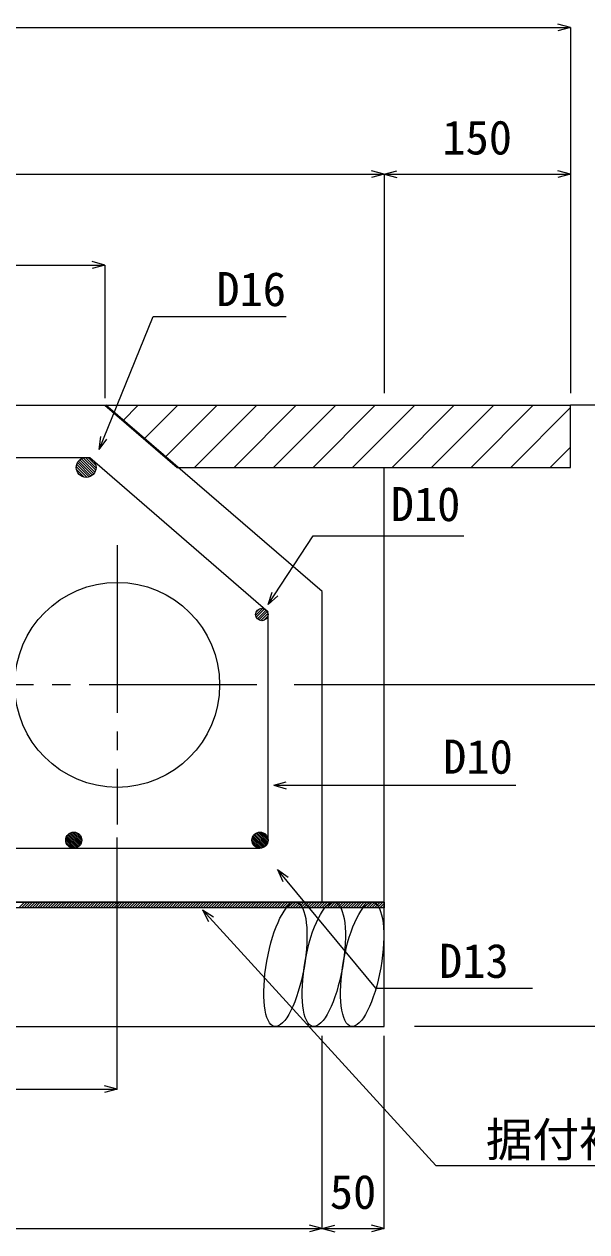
# Model space of a CAD drawing. Units: millimetres, scale not verified. Extents: x -9755 to 16726, y -7413 to 4835.
# Drawn here: x 8727 to 9181, y -216 to 756 of the extents above; entities that cross this region are included whole.
import ezdxf
from ezdxf.enums import TextEntityAlignment as Align

# ---------------------------------------------------------------- set-up
doc = ezdxf.new("R2010")
doc.units = ezdxf.units.MM
doc.header["$LTSCALE"] = 15
doc.linetypes.add('CHAIN2', pattern=[12, 9, -1, 1, -1])
doc.layers.add('0-1_ブロック', color=2, linetype='Continuous', lineweight=18)
doc.layers.add('0-A', color=7, linetype='Continuous', lineweight=18)
for name, color, linetype in [('0-3_鉄筋', 7, 'Continuous'), ('0-5_ｼﾞｮｲﾝﾄ詳細図', 7, 'Continuous'), ('0-6_寸法', 4, 'Continuous'), ('0-B', 4, 'Continuous')]:
    doc.layers.add(name, color=color, linetype=linetype)
doc.styles.add('ＭＳ ゴシック', font='')
doc.styles.get('ＭＳ ゴシック').set_extended_font_data('MS Gothic')

msp = doc.modelspace()

# ---------------------------------------------------------------- linework, layer by layer
at = {"layer": '0-1_ブロック', "color": 3}
for p, q in [((8592.37, 449.43), (8792.37, 449.43)), ((8967.37, 299.43), (8793.22, 449.43)), ((8967.37, 49.43), (8967.37, 299.43)), ((8967.37, 49.43), (8417.37, 49.43))]:
    msp.add_line(p, q, dxfattribs=at)
at = {"layer": '0-1_ブロック'}
for p, q in [((8604.39, 407.43), (8780.35, 407.43)), ((8777.98, 391.46), (8769.4, 400.04)), ((8779.76, 391.8), (8769.74, 401.82)), ((8781.24, 392.43), (8770.37, 403.3)), ((8782.5, 393.3), (8771.23, 404.56)), ((8783.56, 394.36), (8772.3, 405.62)), ((8784.41, 395.63), (8773.57, 406.47)), ((8785.03, 397.13), (8775.07, 407.09)), ((8785.36, 398.93), (8776.87, 407.42)), ((8785.17, 401.24), (8779.18, 407.23)), ((8780.35, 407.43), (8923.87, 283.3)), ((8775.7, 391.61), (8769.55, 397.76)), ((8913.91, 280.45), (8919.47, 286.01)), ((8914.23, 282.89), (8917.04, 285.7)), ((8914.4, 278.82), (8921.11, 285.52)), ((8915.28, 277.58), (8922.35, 284.65)), ((8916.48, 276.66), (8923.27, 283.44)), ((8918.06, 276.11), (8923.81, 281.86)), ((8920.33, 276.26), (8923.66, 279.59)), ((8923.87, 99.43), (8923.87, 279.56)), ((8767.39, 92.93), (8760.87, 99.45)), ((8768.67, 93.07), (8761.01, 100.73)), ((8765.78, 93.13), (8761.07, 97.84)), ((8769.76, 93.39), (8761.33, 101.82)), ((8770.71, 93.86), (8761.8, 102.77)), ((8771.54, 94.44), (8762.38, 103.6)), ((8772.25, 95.14), (8763.08, 104.31)), ((8772.86, 95.95), (8763.89, 104.92)), ((8773.35, 96.87), (8764.81, 105.41)), ((8773.7, 97.94), (8765.88, 105.76)), ((8773.87, 99.18), (8767.12, 105.93)), ((8773.75, 100.72), (8768.66, 105.81)), ((8772.65, 103.23), (8771.17, 104.71)), ((8917.39, 92.93), (8910.87, 99.45)), ((8918.67, 93.07), (8911.01, 100.73)), ((8915.78, 93.13), (8911.07, 97.84)), ((8919.76, 93.39), (8911.33, 101.82)), ((8920.71, 93.86), (8911.8, 102.77)), ((8921.54, 94.44), (8912.38, 103.6)), ((8922.25, 95.14), (8913.08, 104.31)), ((8922.86, 95.95), (8913.89, 104.92)), ((8923.35, 96.87), (8914.81, 105.41)), ((8923.7, 97.94), (8915.88, 105.76)), ((8923.87, 99.18), (8917.12, 105.93)), ((8923.75, 100.72), (8918.66, 105.81)), ((8922.65, 103.23), (8921.17, 104.71)), ((8467.37, 92.93), (8917.37, 92.93))]:
    msp.add_line(p, q, dxfattribs=at)
at = {"layer": '0-1_ブロック', "color": 7, "linetype": 'CHAIN2'}
for p, q in [((8802.37, 336.93), (8802.37, 111.93)), ((8914.87, 224.43), (8689.87, 224.43))]:
    msp.add_line(p, q, dxfattribs=at)
at = {"layer": '0-1_ブロック'}
for centre, radius in [((8777.37, 399.43), 8), ((8918.88, 281.05), 5), ((8767.37, 99.43), 6.5), ((8917.37, 99.43), 6.5)]:
    msp.add_circle(centre, radius, dxfattribs=at)
at = {"layer": '0-1_ブロック', "color": 7}
msp.add_circle((8802.37, 224.43), 82.5, dxfattribs=at)
at = {"layer": '0-3_鉄筋'}
for p, q in [((8792.37, 449.43), (8850.71, 399.43)), ((8792.37, 449.43), (9167.37, 449.43)), ((8806.85, 437.03), (8819.25, 449.43)), ((8823.98, 422.34), (8851.07, 449.43)), ((8841.11, 407.66), (8882.89, 449.43)), ((8864.71, 399.43), (8914.71, 449.43)), ((8896.53, 399.43), (8946.53, 449.43)), ((8928.35, 399.43), (8978.35, 449.43)), ((8960.17, 399.43), (9010.17, 449.43)), ((8991.99, 399.43), (9041.99, 449.43)), ((9023.81, 399.43), (9073.81, 449.43)), ((9055.63, 399.43), (9105.63, 449.43)), ((9087.45, 399.43), (9137.45, 449.43)), ((9119.27, 399.43), (9167.37, 447.54)), ((9167.37, 399.43), (9167.37, 449.43)), ((9151.09, 399.43), (9167.37, 415.72)), ((8850.71, 399.43), (9167.37, 399.43))]:
    msp.add_line(p, q, dxfattribs=at)
at = {"layer": '0-5_ｼﾞｮｲﾝﾄ詳細図'}
for p, q in [((9017.37, -50.57), (9017.37, 399.43)), ((9017.37, 49.43), (8367.37, 49.43)), ((8367.37, -50.57), (9017.37, -50.57))]:
    msp.add_line(p, q, dxfattribs=at)
for centre in [(8937.85, -0.56), (8968.76, -0.56), (8999.66, -0.56)]:
    msp.add_ellipse(centre, major_axis=(8.81, 49.96), ratio=0.3, dxfattribs=at)
at = {"layer": '0-6_寸法'}
for p, q in [((8217.37, 753.48), (9167.37, 753.48)), ((9167.37, 753.48), (9157.23, 756.2)), ((9167.37, 753.48), (9157.23, 750.76)), ((9167.37, 753.48), (9167.37, 635.53)), ((8367.37, 635.53), (9017.37, 635.53)), ((9017.37, 635.53), (9007.23, 638.25)), ((9017.37, 635.53), (9007.23, 632.82)), ((9017.37, 635.53), (9027.52, 638.25)), ((9017.37, 635.53), (9017.37, 459.09)), ((9017.37, 635.53), (9167.37, 635.53)), ((9017.37, 635.53), (9027.52, 632.82)), ((9167.37, 635.53), (9157.23, 638.25)), ((9167.37, 635.53), (9157.23, 632.82)), ((9167.37, 635.53), (9167.37, 459.09)), ((8792.37, 562.33), (8782.23, 565.05)), ((8592.37, 562.33), (8792.37, 562.33)), ((8792.37, 562.33), (8782.23, 559.61)), ((8792.37, 562.33), (8792.37, 455.23)), ((9327.43, 449.43), (9167.37, 449.43)), ((9241.58, 224.43), (8944.83, 224.43)), ((8802.37, -101.02), (8802.37, 101.65)), ((8967.37, -213.11), (8967.37, -57.97)), ((9017.37, -213.11), (9017.37, -57.97)), ((9327.43, -50.57), (9041.88, -50.57)), ((8582.37, -101.02), (8802.37, -101.02)), ((8802.37, -101.02), (8792.23, -98.3)), ((8802.37, -101.02), (8792.23, -103.74)), ((8417.37, -213.11), (8967.37, -213.11)), ((8967.37, -213.11), (8957.23, -210.39)), ((8967.37, -213.11), (8957.23, -215.83)), ((8967.37, -213.11), (8977.52, -210.39)), ((8967.37, -213.11), (9017.37, -213.11)), ((8967.37, -213.11), (8977.52, -215.83)), ((9017.37, -213.11), (9007.23, -210.39)), ((9017.37, -213.11), (9007.23, -215.83))]:
    msp.add_line(p, q, dxfattribs=at)
at = {"layer": '0-A'}
for p, q in [((8787.78, 413.85), (8789.08, 424.27)), ((8787.78, 413.85), (8794.11, 422.22)), ((8923.87, 289.19), (8960.27, 344.32)), ((8960.27, 344.32), (9081.62, 344.32)), ((8923.87, 289.19), (8927.19, 299.15)), ((8923.87, 289.19), (8931.73, 296.16)), ((8928.41, 143.56), (8938.55, 146.27)), ((8928.41, 143.56), (9123.34, 143.56)), ((8928.41, 143.56), (8938.55, 140.84)), ((8931.49, 75.71), (8935.87, 66.16)), ((9010.66, -19.74), (9136.79, -19.74))]:
    msp.add_line(p, q, dxfattribs=at)
for points in [[(8787.78, 413.85), (8831.31, 520.99), (8938.45, 520.99)], [(9010.66, -19.74), (8931.49, 75.71), (8940.06, 69.63)]]:
    msp.add_lwpolyline(points, dxfattribs=at)
at = {"layer": '0-B'}
for p, q in [((8723.22, 44.93), (8727.72, 49.43)), ((8725.34, 44.93), (8729.84, 49.43)), ((8727.47, 44.93), (8731.97, 49.43)), ((8729.59, 44.93), (8734.09, 49.43)), ((8731.71, 44.93), (8736.21, 49.43)), ((8733.83, 44.93), (8738.33, 49.43)), ((8735.95, 44.93), (8740.45, 49.43)), ((8738.07, 44.93), (8742.57, 49.43)), ((8740.19, 44.93), (8744.69, 49.43)), ((8742.32, 44.93), (8746.82, 49.43)), ((8744.44, 44.93), (8748.94, 49.43)), ((8746.56, 44.93), (8751.06, 49.43)), ((8748.68, 44.93), (8753.18, 49.43)), ((8750.8, 44.93), (8755.3, 49.43)), ((8752.92, 44.93), (8757.42, 49.43)), ((8755.04, 44.93), (8759.54, 49.43)), ((8757.16, 44.93), (8761.66, 49.43)), ((8759.29, 44.93), (8763.79, 49.43)), ((8761.41, 44.93), (8765.91, 49.43)), ((8763.53, 44.93), (8768.03, 49.43)), ((8765.65, 44.93), (8770.15, 49.43)), ((8767.77, 44.93), (8772.27, 49.43)), ((8769.89, 44.93), (8774.39, 49.43)), ((8772.01, 44.93), (8776.51, 49.43)), ((8774.13, 44.93), (8778.63, 49.43)), ((8776.26, 44.93), (8780.76, 49.43)), ((8778.38, 44.93), (8782.88, 49.43)), ((8780.5, 44.93), (8785, 49.43)), ((8782.62, 44.93), (8787.12, 49.43)), ((8784.74, 44.93), (8789.24, 49.43)), ((8786.86, 44.93), (8791.36, 49.43)), ((8788.98, 44.93), (8793.48, 49.43)), ((8791.11, 44.93), (8795.61, 49.43)), ((8793.23, 44.93), (8797.73, 49.43)), ((8795.35, 44.93), (8799.85, 49.43)), ((8797.47, 44.93), (8801.97, 49.43)), ((8799.59, 44.93), (8804.09, 49.43)), ((8801.71, 44.93), (8806.21, 49.43)), ((8803.83, 44.93), (8808.33, 49.43)), ((8805.95, 44.93), (8810.45, 49.43)), ((8808.08, 44.93), (8812.58, 49.43)), ((8810.2, 44.93), (8814.7, 49.43)), ((8812.32, 44.93), (8816.82, 49.43)), ((8814.44, 44.93), (8818.94, 49.43)), ((8816.56, 44.93), (8821.06, 49.43)), ((8818.68, 44.93), (8823.18, 49.43)), ((8820.8, 44.93), (8825.3, 49.43)), ((8822.93, 44.93), (8827.43, 49.43)), ((8825.05, 44.93), (8829.55, 49.43)), ((8827.17, 44.93), (8831.67, 49.43)), ((8829.29, 44.93), (8833.79, 49.43)), ((8831.41, 44.93), (8835.91, 49.43)), ((8833.53, 44.93), (8838.03, 49.43)), ((8835.65, 44.93), (8840.15, 49.43)), ((8837.77, 44.93), (8842.27, 49.43)), ((8839.9, 44.93), (8844.4, 49.43)), ((8842.02, 44.93), (8846.52, 49.43)), ((8844.14, 44.93), (8848.64, 49.43)), ((8846.26, 44.93), (8850.76, 49.43)), ((8848.38, 44.93), (8852.88, 49.43)), ((8850.5, 44.93), (8855, 49.43)), ((8852.62, 44.93), (8857.12, 49.43)), ((8854.75, 44.93), (8859.25, 49.43)), ((8856.87, 44.93), (8861.37, 49.43)), ((8858.99, 44.93), (8863.49, 49.43)), ((8861.11, 44.93), (8865.61, 49.43)), ((8863.23, 44.93), (8867.73, 49.43)), ((8865.35, 44.93), (8869.85, 49.43)), ((8867.47, 44.93), (8871.97, 49.43)), ((8869.59, 44.93), (8874.09, 49.43)), ((8871.72, 44.93), (8876.22, 49.43)), ((8873.84, 44.93), (8878.34, 49.43)), ((8875.96, 44.93), (8880.46, 49.43)), ((8878.08, 44.93), (8882.58, 49.43)), ((8880.2, 44.93), (8884.7, 49.43)), ((8882.32, 44.93), (8886.82, 49.43)), ((8884.44, 44.93), (8888.94, 49.43)), ((8886.56, 44.93), (8891.06, 49.43)), ((8888.69, 44.93), (8893.19, 49.43)), ((8890.81, 44.93), (8895.31, 49.43)), ((8892.93, 44.93), (8897.43, 49.43)), ((8895.05, 44.93), (8899.55, 49.43)), ((8897.17, 44.93), (8901.67, 49.43)), ((8899.29, 44.93), (8903.79, 49.43)), ((8901.41, 44.93), (8905.91, 49.43)), ((8903.54, 44.93), (8908.04, 49.43)), ((8905.66, 44.93), (8910.16, 49.43)), ((8907.78, 44.93), (8912.28, 49.43)), ((8909.9, 44.93), (8914.4, 49.43)), ((8912.02, 44.93), (8916.52, 49.43)), ((8914.14, 44.93), (8918.64, 49.43)), ((8916.26, 44.93), (8920.76, 49.43)), ((8918.38, 44.93), (8922.88, 49.43)), ((8920.51, 44.93), (8925.01, 49.43)), ((8922.63, 44.93), (8927.13, 49.43)), ((8924.75, 44.93), (8929.25, 49.43)), ((8926.87, 44.93), (8931.37, 49.43)), ((8928.99, 44.93), (8933.49, 49.43)), ((8931.11, 44.93), (8935.61, 49.43)), ((8933.23, 44.93), (8937.73, 49.43)), ((8935.36, 44.93), (8939.86, 49.43)), ((8937.48, 44.93), (8941.98, 49.43)), ((8939.6, 44.93), (8944.1, 49.43)), ((8941.72, 44.93), (8946.22, 49.43)), ((8943.84, 44.93), (8948.34, 49.43)), ((8945.96, 44.93), (8950.46, 49.43)), ((8948.08, 44.93), (8952.58, 49.43)), ((8950.2, 44.93), (8954.7, 49.43)), ((8952.33, 44.93), (8956.83, 49.43)), ((8954.45, 44.93), (8958.95, 49.43)), ((8956.57, 44.93), (8961.07, 49.43)), ((8958.69, 44.93), (8963.19, 49.43)), ((8960.81, 44.93), (8965.31, 49.43)), ((8962.93, 44.93), (8967.43, 49.43)), ((8965.05, 44.93), (8969.55, 49.43)), ((8967.18, 44.93), (8971.68, 49.43)), ((8969.3, 44.93), (8973.8, 49.43)), ((8971.42, 44.93), (8975.92, 49.43)), ((8973.54, 44.93), (8978.04, 49.43)), ((8975.66, 44.93), (8980.16, 49.43)), ((8977.78, 44.93), (8982.28, 49.43)), ((8979.9, 44.93), (8984.4, 49.43)), ((8982.02, 44.93), (8986.52, 49.43)), ((8984.15, 44.93), (8988.65, 49.43)), ((8986.27, 44.93), (8990.77, 49.43)), ((8988.39, 44.93), (8992.89, 49.43)), ((8990.51, 44.93), (8995.01, 49.43)), ((8992.63, 44.93), (8997.13, 49.43)), ((8994.75, 44.93), (8999.25, 49.43)), ((8996.87, 44.93), (9001.37, 49.43)), ((8998.99, 44.93), (9003.49, 49.43)), ((9001.12, 44.93), (9005.62, 49.43)), ((9003.24, 44.93), (9007.74, 49.43)), ((9005.36, 44.93), (9009.86, 49.43)), ((9007.48, 44.93), (9011.98, 49.43)), ((9009.6, 44.93), (9014.1, 49.43)), ((9011.72, 44.93), (9016.22, 49.43)), ((8871.17, 43.32), (9058.86, -162.31)), ((8871.17, 43.32), (8876, 34)), ((8871.17, 43.32), (8880.01, 37.66)), ((9013.84, 44.93), (9017.37, 48.46)), ((9015.97, 44.93), (9017.37, 46.34)), ((9058.86, -162.31), (9286.39, -162.31))]:
    msp.add_line(p, q, dxfattribs=at)
msp.add_lwpolyline([(8367.37, 49.43), (9017.37, 49.43), (9017.37, 44.93), (8367.37, 44.93)], close=True, dxfattribs=at)

# ---------------------------------------------------------------- texts
at = {"layer": '0-6_寸法', "style": 'ＭＳ ゴシック'}
for s, p in [('150', (9064.25, 643.03)), ('50', (8973.62, -205.61))]:
    msp.add_text(s, height=27.49, dxfattribs=at).set_placement(p, align=Align.BOTTOM_LEFT)
at = {"layer": '0-A', "color": 4, "style": 'ＭＳ ゴシック'}
for s, p in [('D16', (8882.2, 520.99)), ('D10', (9022.64, 347.93)), ('D10', (9064.87, 144.65)), ('D13', (9061.56, -19.71))]:
    msp.add_text(s, height=27.49, dxfattribs=at).set_placement(p, align=Align.BOTTOM_LEFT)
at = {"layer": '0-B', "style": 'ＭＳ ゴシック'}
msp.add_text('据付補助材', height=27.49, dxfattribs=at).set_placement((9099.31, -163.57), align=Align.BOTTOM_LEFT)

doc.saveas('drawing.dxf')
